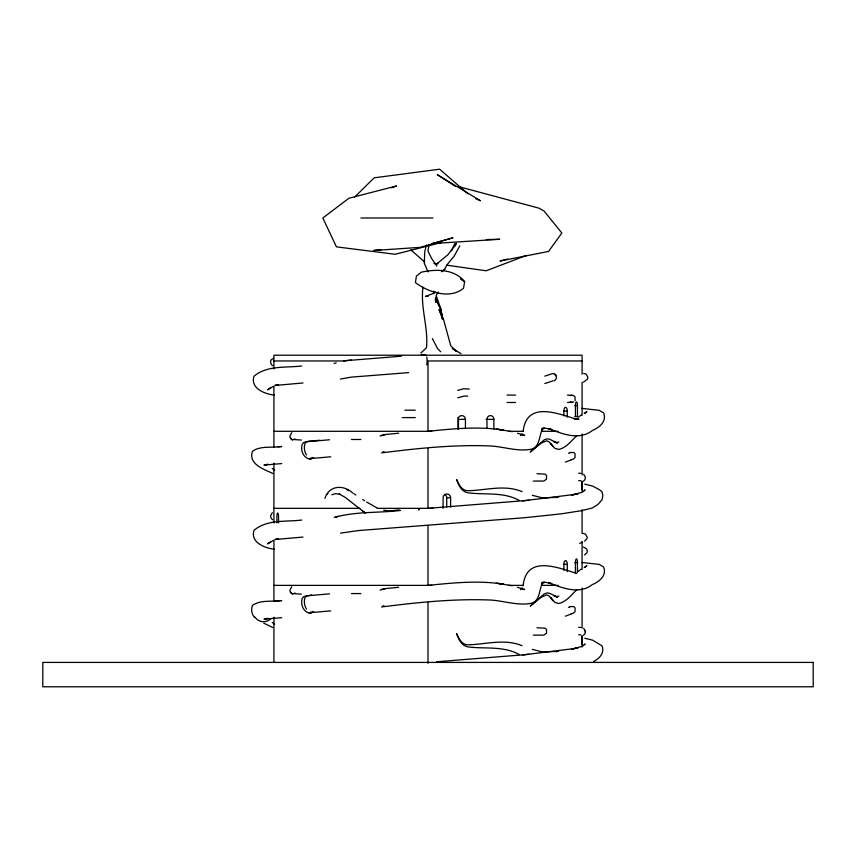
<?xml version="1.0" encoding="UTF-8"?>
<svg xmlns="http://www.w3.org/2000/svg" width="856" height="856" viewBox="0 0 856 856"><rect width="100%" height="100%" fill="white"/><g stroke="black" fill="none" stroke-linecap="round" stroke-linejoin="round"><path stroke-width="1.28" d="M422.992 287.135C420.221 307.561 428.471 327.345 426.491 347.697L420.938 352.982M429.07 244.581L427.947 251.022L431.467 258.245L436.849 266.088M522.032 491.612C504.537 484.314 485.898 490.36 467.879 490.745C461.47 490.649 458.88 484.175 456.623 479.542C458.452 484.988 461.395 491.612 467.879 492.821C485.042 495.014 503.446 491.644 519.282 500.45M522.032 645.692C504.537 638.394 485.898 644.44 467.879 644.825C461.47 644.728 458.88 638.255 456.623 633.622C458.452 639.068 461.395 645.692 467.879 646.901C485.042 649.094 503.446 645.724 519.282 654.53M575.061 400.629L575.061 396.938L573.755 395.579L567.517 395.087M426.502 245.084L424.769 251.418L424.287 263.306L428.075 271.919M576.88 435.554C571.38 440.733 566.597 447.624 558.85 449.432L554.934 448.394L549.049 441.91L546.749 440.776L541.153 443.13L530.228 452.043L544.191 439.877L547.102 438.839L549.606 439.214L557.534 443.034L553.993 441.846L554.977 442.178M576.88 589.634C571.38 594.813 566.597 601.704 558.85 603.512L554.934 602.474L549.049 595.99L546.749 594.856L541.153 597.21L530.228 606.123L544.191 593.957L547.102 592.919L549.606 593.294L557.534 597.113L553.993 595.926L554.977 596.258M523.112 431.563C526.536 400.415 557.748 413.641 576.784 419.301L573.862 418.67L579.03 419.29L576.666 419.14M523.112 585.643C526.536 554.495 557.748 567.721 576.784 573.381M418.541 509.876L418.819 509.063L419.055 509.866M451.647 250.958L454.632 243.757M459.843 245.779L454.172 256.147L446.875 264.932L444.735 269.34L441.75 271.545M454.59 246.838L456.441 243.489M438.261 291.939L436.25 295.288L435.758 302.361L435.244 299.825M324.938 498.278C328.929 485.159 343.887 484.475 352.843 493.12M327.399 494.244L327.869 493.473M456.173 243.329L448.18 254.5L437.202 263.584L437.758 263.252L435.276 264.194M306.523 441.771L304.929 443.665A10.379 7.34 -90 0 0 306.523 454.975M306.523 595.851L304.929 597.745A10.379 7.34 -90 0 0 306.523 609.055M434.987 291.511L433.222 293.501L425.582 296.337L428.161 296.326M291.778 432.601L289.906 436.089L290.366 437.94L292.699 440.177M291.778 586.681L289.906 590.169L290.366 592.02L292.699 594.257M520.491 435.608L522.224 433.703M520.491 589.688L522.224 587.783M272.347 512.68L270.528 515.89L271.234 518.394L272.593 519.753M583.407 481.233L584.766 479.874L585.472 477.37L583.653 474.16M583.407 635.312L584.766 633.954L585.472 631.45L583.653 628.24M354.673 197.051L374.179 177.813L439.642 169.21L468.018 193.863M584.691 413.491L586.916 411.597L584.209 413.373M584.691 567.571L586.916 565.677L584.209 567.453M582.872 491.815L585.119 489.921L584.316 490.563M582.872 645.895L585.119 644.001L584.316 644.643M544.341 427.818L541.452 430.108L543.079 428.011C538.745 434.709 540.639 446.629 531.341 449.197C516.757 452.064 502.033 445.923 487.332 445.848C452.086 444.66 416.284 448.512 381.519 452.878M544.341 581.898L541.452 584.188L543.079 582.091C538.745 588.789 540.639 600.709 531.341 603.277C516.757 606.144 502.033 600.003 487.332 599.928C452.086 598.74 416.284 602.592 381.519 606.957M584.477 541.11L586.756 539.109L587.248 537.258L585.408 534.058L583.097 533.341M577.982 417.343L581.181 415.117M577.982 571.423L581.181 569.197M270.881 387.565L267.511 389.812L272.978 386.602M270.881 541.645L267.511 543.892L272.978 540.682M593.732 661.378C599.532 658.692 604.85 652.647 602.046 645.895L592.609 640.149L584.723 638.234M382.718 452.236L383.948 451.444M382.718 606.316L383.948 605.524M554.26 380.824L556.068 379.101L556.528 377.25L554.838 374.051L556.068 375.41M584.488 554.923L586.884 552.901L587.377 551.05L586.585 548.867L583.45 547.016M583.418 382.204L587.451 379.187L587.944 377.336L586.103 374.136L583.653 373.419M568.566 453.37L569.989 452.717M568.566 607.45L569.989 606.797M380.096 436.004L385.435 434.506L398.682 433.222M380.096 590.084L385.435 588.586L398.682 587.302M579.651 543.367L582.433 542.126M581.395 492.489L571.69 495.057L578.025 493.784L574.879 494.415M581.395 646.569L571.69 649.137L578.025 647.864L574.879 648.495M526.601 255.334L486.176 270.796L446.95 265.21M391.556 187.806L396.478 185.966L348.927 198.25L322.819 217.98L336.44 246.86L395.172 254.275L441.247 242.569M565.399 462.09L573.381 459.116L575.061 457.543L575.061 453.851L573.755 452.492L569.807 452.503M565.399 616.17L573.381 613.196L575.061 611.623L575.061 607.931L573.755 606.572L569.807 606.583M544.78 376.137L553.169 373.419L555.94 375.27M544.78 383.531L553.169 380.813M340.56 533.128L358.418 530.56L524.675 517.72L560.99 513.868L581.738 510.658L592.438 507.94L598.055 504.409L602.046 499.754L602.838 495.785L602.046 491.815L599.799 489.921L592.609 486.069L584.723 484.154M340.442 379.048L351.335 377.122L408.697 372.627M457.735 390.411L463.599 388.752L469.345 389.031M457.735 397.805L463.599 396.146L467.729 396.06M331.796 494.789L335.552 493.591L340.314 494.49L339.265 493.998L345.203 497.39L365.191 512.947M400.555 510.444C378.534 513.151 355.615 511.203 334.193 517.527M335.199 517.217L338.227 516.254M334.15 363.447L336.205 362.805M265.767 464.926L267.821 464.284L263.948 465.075L281.742 463.578M265.767 619.006L267.821 618.364L263.948 619.155L281.742 617.658M273.481 358.268L271.02 359.959L270.528 361.81L271.234 364.314L272.593 365.673M295.095 439L293.437 439.502L301.333 440.059M295.095 593.08L293.437 593.582L301.333 594.139M313.585 457.489L309.358 458.656L330.737 456.794M313.585 611.569L309.358 612.736L330.737 610.874M570.192 395.579L571.979 395.087M567.517 402.481L573.755 401.988M433.307 243.243L452.942 237.808L420.339 247.331L373.548 250.519L381.348 249.599M507.533 259.068L500 261.026L548.557 251.429L561.846 232.993L544.095 211.058L538.863 208.147L458.217 186.501M306.405 441.782L329.517 439.77M306.405 595.862L329.517 593.85M275.835 385.318L278.532 384.676L274.904 385.468L303.013 382.974M275.846 539.398L278.542 538.756L274.904 539.548L302.992 537.054M556.261 442.616L558.85 442.038M556.261 596.696L558.85 596.118M381.498 435.362L385.435 434.506M381.498 589.442L385.435 588.586M571.23 459.533L571.979 459.394M571.23 613.613L571.979 613.474M437.255 242.633L432.077 243.575L499.679 239.273L486.304 239.552M399.057 509.909L389.491 510.968L383.681 510.219M574.772 494.426L524.675 500.632L428 508.336L428 448.555M574.772 648.506L524.675 654.712L436.571 661.774M421.312 354.47L425.86 355.101M345.77 360.676L401.411 356.182M343.791 360.89L351.335 360.034M554.784 497.422L542.458 497.892L532.325 495.292M554.784 651.502L542.458 651.972L532.325 649.372M522.342 500.846L529.008 500.204M522.342 654.926L529.008 654.284M319.748 440.284L308.898 441.14L303.912 442.413L302.243 444.307C300.135 450.684 303.784 458.923 311.049 459.298M311.712 595.006L303.912 596.493L302.243 598.387C300.135 604.764 303.784 613.003 311.049 613.378M274.262 600.998L281.71 600.57C272.101 602.035 260.599 599.521 252.424 605.449C250.926 609.525 251.578 614.159 254.564 617.401M301.751 365.972C285.84 367.941 267.061 365.127 253.954 376.255C250.177 388.367 264.761 394.06 274.262 395.098M541.773 428.578L546.16 428.3L551.81 429.552L548.771 428.76C562.338 433.842 579.234 440.819 592.234 430.568C599.254 427.668 607.172 421.377 603.576 412.849L599.221 410.313L581.738 408.398M301.729 520.052C285.808 522.032 267.072 519.196 253.954 530.335C250.177 542.447 264.761 548.14 274.262 549.178M541.773 582.658L546.16 582.38L551.81 583.632L548.771 582.84C562.338 587.922 579.234 594.899 592.234 584.648C599.254 581.748 607.172 575.457 603.576 566.929L599.221 564.393L581.738 562.478M278.04 446.704L281.742 446.49C272.229 448.17 260.556 445.323 252.424 451.369C248.09 464.262 264.162 469.377 273.021 473.518M360.879 217.98L432.901 217.98M273.92 360.965L344.957 360.965M582.08 360.965L428 360.965L428 431.296C453.156 428.77 478.654 426.138 503.81 430.129L496.32 429.124M507.084 395.087L515.558 395.087M507.084 402.481L515.558 402.481M574.793 405.669L577.458 405.669L577.458 416.551L574.793 416.551M404.909 410.195L415.256 410.195M563.419 411.094L567.282 411.094L567.282 417.14M402.256 417.589L415.256 417.589M457.981 417.493A3.777 3.692 -90 0 1 458.474 419.376L465.439 419.376L465.439 427.85M486.144 419.376L493.88 419.376L493.88 429.059M273.92 431.296L431.777 431.296M508.496 431.296L523.358 431.296M542.169 431.296L558.133 431.296M351.463 439.492L360.858 439.492M536.969 473.668L545.347 474.16L546.524 475.519L546.524 479.21L543.731 481.061L533.288 481.061M582.08 489.782L581.898 481.318M444.842 494.49A3.777 3.756 -90 0 1 446.714 497.764L450.609 497.764L450.609 507.009M273.92 508.336L359.873 508.336M377.293 508.336L433.04 508.336M574.793 562.66L577.458 562.66L577.458 572.332M563.419 564.382L567.282 564.382L567.282 571.637M273.92 585.376L431.777 585.376M508.496 585.376L523.358 585.376M542.169 585.376L558.133 585.376M351.463 593.572L360.858 593.572M536.969 627.748L545.347 628.24L546.524 629.599L546.524 633.29L543.731 635.141L533.288 635.141M582.08 644.397L581.898 635.933M578.688 473.25L580.796 473.325M578.688 480.644L580.796 480.719M578.688 627.33L580.796 627.405M578.688 634.724L580.796 634.799M522.321 435.212L524.728 435.415L517.495 433.243M522.321 589.292L524.728 589.495L517.495 587.323M496.32 583.203L503.81 584.209C478.654 580.218 453.156 582.85 428 585.376L428 525.595M497.946 429.348L512.209 431.681M497.946 583.428L512.209 585.761M433.874 263.348L437.791 263.905M570.192 401.988L571.979 402.481M273.021 627.598L263.766 623.168M475.701 198.581L480.451 200.764L437.288 174.667L455.242 186.255M377.057 507.961L366.657 502.033M346.594 489.482L348.681 490.702M452.321 348.467L461.01 353.678M272.24 468.5L274.615 470.03M272.24 622.58L274.615 624.11M362.709 499.497L364.677 500.76M453.327 349.259L456.366 351.249L450.748 345.792L443.355 318.839L439.032 309.519L442.531 319.138M353.892 493.719L355.85 495.003M460.624 279.035L464.615 281.785L463.545 288.194C450.192 299.686 427.818 292.174 415.374 282.512L416.444 276.103L421.184 272.229C435.907 268.934 454.579 268.805 464.615 281.785L460.464 277.954M362.43 510.765L365.212 512.937M410.741 249.813L424.715 262.043M440.68 351.763L437.587 348.617L432.355 338.527M290.751 438.347L292.024 439.706L290.366 437.94M290.751 592.427L292.024 593.786L290.366 592.02M435.372 298.402L440.722 309.08L442.723 319.085M435.554 298.263L440.722 309.08L442.638 319.438M436.581 296.593L440.722 308.813L442.445 318.346M585.14 630.765L585.386 631.931M433.725 291.104L434.131 293.576M582.08 374.233L582.08 355.219L273.92 355.219L273.92 368.925M582.08 382.193L582.08 415.374M582.08 433.939L582.08 474.93M582.08 481.318L582.08 492.425M582.08 509.662L582.08 533.566M582.08 541.538L582.08 569.433M582.08 588.051L582.08 628.165M582.08 635.933L582.08 646.976M575.446 416.551L575.446 405.669A3.777 1.006 -90 0 1 576.452 401.881A3.777 1.006 -90 0 1 577.458 405.669M575.446 573.541L575.446 562.66A3.777 1.006 -90 0 1 576.452 558.872A3.777 1.006 -90 0 1 577.458 562.66M563.89 415.93L563.89 411.094A3.777 1.701 -90 0 1 565.591 407.306A3.777 1.701 -90 0 1 567.282 411.094M563.89 570.428L563.89 564.382A3.777 1.701 -90 0 1 565.591 560.605A3.777 1.701 -90 0 1 567.282 564.382M486.968 427.85L486.968 419.376A3.777 3.456 -90 0 1 490.424 415.599A3.777 3.456 -90 0 1 493.88 419.376M458.474 419.376L458.474 429.059M458.056 429.059L458.056 419.376A3.777 3.692 -90 0 1 461.748 415.599A3.777 3.692 -90 0 1 465.439 419.376M446.714 497.764L446.714 507.009M443.098 508.336L443.098 497.764A3.777 3.756 -90 0 1 446.853 493.987A3.777 3.756 -90 0 1 450.609 497.764M428 602.635L428 663.261M278.542 522.877L278.542 516.831A3.777 0.824 -90 0 0 277.708 513.054A3.777 0.824 -90 0 0 276.884 516.831L276.884 522.877M273.92 386.174L273.92 447.228M273.92 463.171L273.92 522.941M273.92 540.211L273.92 601.308M273.92 617.251L273.92 662.416M270.881 618.685A10.379 10.379 0 0 1 254.917 617.112M426.77 356.995A10.379 4.173 -90 0 1 426.77 364.934M556.229 651.865A5.96 4.762 -73.4 0 1 558.733 651.074M556.229 497.785A5.96 4.762 -73.4 0 1 558.733 496.994M444.596 269.426L441.664 271.609L444.596 269.426M813.2 662.416L42.8 662.416L42.8 686.79L813.2 686.79L813.2 662.416M552.933 446.511L550.515 443.376L552.933 446.511M552.933 600.591L550.515 597.456L552.933 600.591"/></g></svg>
